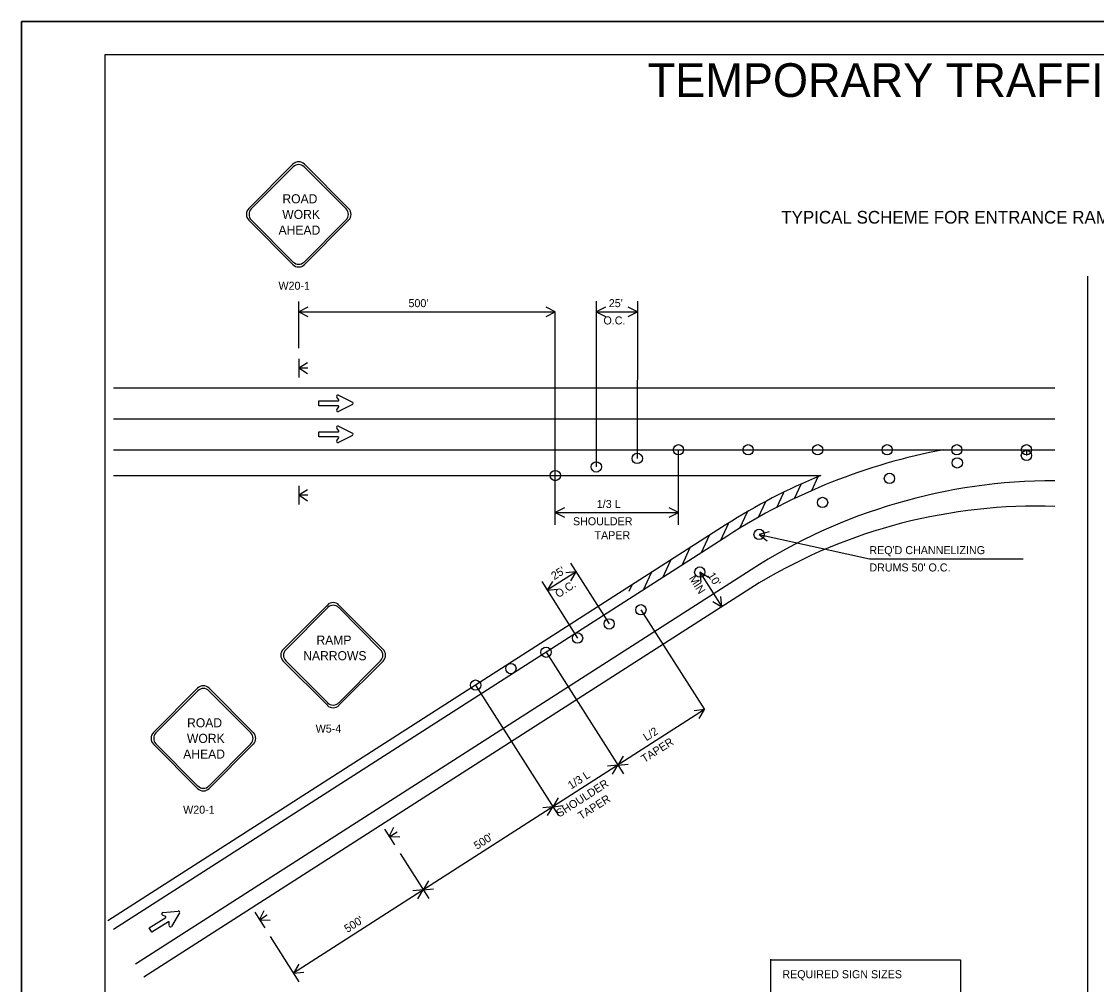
# Model space of a CAD drawing. Extents: x 0 to 34, y 0 to 22.
# Drawn here: x 0 to 16.11, y 7.57 to 22 of the extents above; entities that cross this region are included whole.
import ezdxf

# ---------------------------------------------------------------- set-up
doc = ezdxf.new("R2010")
doc.units = 0
for name, color, linetype in [('ANNO-SHT', 7, 'Continuous'), ('Level 1', 7, 'Continuous'), ('PlotBorder', 7, 'Continuous'), ('SHADE-GENERIC', 7, 'Continuous'), ('SHT-BNDRY', 7, 'Continuous'), ('SHT-FENCE', 7, 'Continuous')]:
    doc.layers.add(name, color=color, linetype=linetype)

msp = doc.modelspace()

# ---------------------------------------------------------------- linework, layer by layer
at = {"layer": 'Level 1'}
for p, q in [((3.407, 19.198), (4.068, 19.862)), ((3.444, 19.194), (4.073, 19.825)), ((4.238, 19.825), (4.867, 19.194)), ((4.243, 19.862), (4.904, 19.198)), ((4.068, 18.359), (3.407, 19.023)), ((4.073, 18.397), (3.444, 19.028)), ((4.867, 19.028), (4.238, 18.397)), ((4.904, 19.023), (4.243, 18.359)), ((15.98, 18.184), (15.98, 5.759)), ((4.155, 17.105), (4.155, 17.806)), ((8.617, 17.809), (8.616, 15.327)), ((9.232, 17.809), (9.231, 15.455)), ((4.155, 17.651), (8.002, 17.651)), ((8.002, 15.198), (8.002, 17.651)), ((8.617, 17.651), (9.232, 17.651)), ((4.155, 16.947), (4.155, 16.808)), ((4.155, 16.814), (4.289, 16.894)), ((4.155, 16.814), (4.287, 16.725)), ((4.155, 16.812), (4.294, 16.812)), ((4.155, 16.808), (4.155, 16.669)), ((4.155, 16.669), (4.155, 16.669)), ((1.379, 16.511), (15.489, 16.511)), ((1.379, 16.048), (15.489, 16.048)), ((4.764, 15.932), (4.764, 15.932)), ((1.379, 15.584), (13.824, 15.584)), ((9.848, 14.457), (9.848, 15.584)), ((13.824, 15.584), (15.489, 15.584)), ((15.064, 15.584), (15.064, 15.499)), ((1.379, 15.198), (11.981, 15.198)), ((8.002, 14.457), (8.002, 15.198)), ((11.846, 14.972), (11.943, 15.182)), ((4.155, 15.044), (4.155, 14.905)), ((4.155, 14.911), (4.289, 14.99)), ((11.587, 14.853), (11.688, 15.07)), ((15.489, 15.121), (15.489, 15.121)), ((4.155, 14.911), (4.287, 14.821)), ((4.155, 14.909), (4.294, 14.909)), ((4.155, 14.905), (4.155, 14.765)), ((11.321, 14.72), (11.426, 14.946)), ((4.155, 14.765), (4.155, 14.765)), ((11.049, 14.573), (11.159, 14.809)), ((15.489, 14.735), (15.489, 14.735)), ((8.002, 14.642), (9.848, 14.642)), ((10.769, 14.408), (10.884, 14.656)), ((10.561, 14.463), (1.296, 8.527)), ((10.482, 14.229), (10.602, 14.489)), ((10.586, 14.296), (1.379, 8.397)), ((10.192, 14.043), (10.313, 14.304)), ((11.057, 14.316), (12.71, 13.95)), ((9.902, 13.857), (10.023, 14.118)), ((8.23, 13.885), (8.809, 12.974)), ((9.612, 13.671), (9.733, 13.932)), ((12.71, 13.95), (15.018, 13.95)), ((10.936, 13.787), (1.71, 7.876)), ((8.313, 13.755), (7.881, 13.479)), ((9.322, 13.486), (9.443, 13.746)), ((10.167, 13.752), (10.498, 13.231)), ((11.06, 13.592), (1.834, 7.681)), ((7.799, 13.609), (8.337, 12.763)), ((9.108, 13.465), (9.153, 13.56)), ((3.924, 12.593), (4.585, 13.258)), ((3.961, 12.589), (4.59, 13.22)), ((4.755, 13.22), (5.383, 12.589)), ((4.759, 13.258), (5.421, 12.593)), ((9.285, 13.187), (10.237, 11.69)), ((4.585, 11.755), (3.924, 12.419)), ((4.59, 11.792), (3.961, 12.423)), ((5.383, 12.423), (4.755, 11.792)), ((5.421, 12.419), (4.759, 11.755)), ((7.863, 12.551), (9.022, 10.729)), ((1.978, 11.347), (2.64, 12.011)), ((2.015, 11.343), (2.644, 11.973)), ((2.809, 11.973), (3.438, 11.343)), ((2.814, 12.011), (3.475, 11.347)), ((6.808, 12.058), (8.05, 10.106)), ((10.237, 11.69), (4.076, 7.743)), ((2.64, 10.508), (1.978, 11.172)), ((2.644, 10.546), (2.015, 11.176)), ((3.438, 11.176), (2.809, 10.546)), ((3.475, 11.172), (2.814, 10.508)), ((5.442, 9.901), (5.516, 9.784)), ((5.513, 9.789), (5.583, 9.928)), ((5.514, 9.787), (5.631, 9.862)), ((5.513, 9.789), (5.672, 9.785)), ((5.516, 9.784), (5.591, 9.666)), ((5.591, 9.666), (5.591, 9.666)), ((5.674, 9.536), (6.104, 8.859)), ((3.496, 8.654), (3.571, 8.537)), ((3.567, 8.542), (3.638, 8.681)), ((3.567, 8.542), (3.727, 8.538)), ((3.568, 8.541), (3.685, 8.616)), ((3.571, 8.537), (3.646, 8.42)), ((3.646, 8.42), (3.646, 8.42)), ((3.728, 8.29), (4.158, 7.613)), ((11.228, 7.95), (11.228, 6.445)), ((11.235, 7.943), (14.076, 7.943)), ((14.076, 7.943), (14.076, 6.445))]:
    msp.add_line(p, q, dxfattribs=at)
for points in [[(4.294, 17.721), (4.155, 17.651), (4.294, 17.582)], [(7.864, 17.582), (8.002, 17.651), (7.864, 17.721)], [(8.755, 17.721), (8.617, 17.651), (8.755, 17.582)], [(9.093, 17.582), (9.232, 17.651), (9.093, 17.721)], [(8.141, 14.712), (8.002, 14.642), (8.141, 14.573)], [(9.71, 14.573), (9.848, 14.642), (9.71, 14.712)], [(11.207, 14.354), (11.057, 14.316), (11.177, 14.219)], [(8.234, 13.622), (8.313, 13.755), (8.159, 13.739)], [(10.299, 13.672), (10.167, 13.752), (10.183, 13.598)], [(7.961, 13.612), (7.881, 13.479), (8.035, 13.495)], [(10.365, 13.311), (10.498, 13.231), (10.482, 13.386)], [(10.157, 11.557), (10.237, 11.69), (10.083, 11.674)], [(9.019, 10.992), (8.94, 10.859), (9.094, 10.875)], [(8.86, 10.726), (8.94, 10.859), (8.786, 10.843)], [(8.046, 10.369), (7.967, 10.236), (8.121, 10.252)], [(7.887, 10.102), (7.967, 10.236), (7.813, 10.22)], [(6.101, 9.123), (6.021, 8.989), (6.175, 9.005)], [(5.942, 8.856), (6.021, 8.989), (5.867, 8.973)], [(4.155, 7.876), (4.076, 7.743), (4.23, 7.759)]]:
    msp.add_lwpolyline(points, dxfattribs=at)
for centre, major_axis, start_param, end_param in [((4.156, 19.775), (0, 0.124), 5.497787, 7.068583), ((4.155, 19.741), (0, 0.117), 5.497787, 7.068583), ((3.494, 19.111), (0, -0.124), 3.926991, 5.497787), ((3.527, 19.111), (0, -0.117), 3.926991, 5.497787), ((4.784, 19.111), (0, 0.117), 3.926991, 5.497787), ((4.817, 19.111), (0, 0.124), 3.926991, 5.497787), ((4.155, 18.48), (0, 0.117), 2.356194, 3.926991), ((4.156, 18.447), (0, 0.124), 2.356194, 3.926991), ((15.489, 6.626), (0, 9.113), 0.184376, 0.570442), ((15.489, 6.626), (0, 9.268), 0.389752, 0.563045), ((15.489, 6.626), (0, 8.495), 0, 0.568025), ((15.223, 6.557), (0, 8.183), 6.250587, 6.819199), ((4.672, 13.17), (0, 0.124), 5.497787, 7.068583), ((4.672, 13.137), (0, 0.117), 5.497787, 7.068583), ((4.011, 12.506), (0, -0.124), 3.926991, 5.497787), ((4.044, 12.506), (0, -0.117), 3.926991, 5.497787), ((5.301, 12.506), (0, 0.117), 3.926991, 5.497787), ((5.334, 12.506), (0, 0.124), 3.926991, 5.497787), ((2.727, 11.924), (0, 0.124), 5.497787, 7.068583), ((2.727, 11.89), (0, 0.117), 5.497787, 7.068583), ((4.672, 11.875), (0, 0.117), 2.356194, 3.926991), ((4.672, 11.842), (0, 0.124), 2.356194, 3.926991), ((2.065, 11.26), (0, -0.124), 3.926991, 5.497787), ((2.098, 11.26), (0, -0.117), 3.926991, 5.497787), ((3.355, 11.26), (0, 0.117), 3.926991, 5.497787), ((3.388, 11.26), (0, 0.124), 3.926991, 5.497787), ((2.727, 10.596), (0, 0.124), 2.356194, 3.926991), ((2.727, 10.629), (0, 0.117), 2.356194, 3.926991)]:
    msp.add_ellipse(centre, major_axis=major_axis, ratio=0.996122, start_param=start_param, end_param=end_param, dxfattribs=at)
at = {"layer": 'PlotBorder'}
msp.add_lwpolyline([(0, 0.001), (34, 0.001), (34, 22.001), (0, 22.001)], close=True, dxfattribs=at)
at = {"layer": 'SHADE-GENERIC'}
for p, q in [((4.456, 16.318), (4.75, 16.318)), ((4.456, 16.241), (4.456, 16.318)), ((4.756, 16.33), (4.727, 16.373)), ((4.752, 16.401), (4.961, 16.297)), ((4.749, 16.241), (4.456, 16.241)), ((4.727, 16.185), (4.756, 16.229)), ((4.96, 16.262), (4.752, 16.157)), ((4.456, 15.855), (4.75, 15.855)), ((4.456, 15.778), (4.456, 15.855)), ((4.756, 15.867), (4.727, 15.91)), ((4.752, 15.938), (4.961, 15.833)), ((4.96, 15.799), (4.752, 15.694)), ((4.749, 15.778), (4.456, 15.778)), ((4.727, 15.722), (4.756, 15.765)), ((1.914, 8.419), (2.162, 8.578)), ((2.16, 8.591), (2.113, 8.612)), ((2.119, 8.649), (2.351, 8.673)), ((2.369, 8.644), (2.249, 8.443)), ((1.955, 8.354), (1.914, 8.419)), ((2.203, 8.512), (1.955, 8.354)), ((2.213, 8.454), (2.215, 8.506))]:
    msp.add_line(p, q, dxfattribs=at)
for centre, major_axis, start_param, end_param in [((4.743, 16.384), (0, -0.0193), 2.678155, 5.300602), ((4.75, 16.326), (0, 0.00772), 3.141803, 5.301246), ((4.952, 16.28), (0, -0.0193), 0.463604, 2.678408), ((4.743, 16.175), (0, -0.0193), 4.124596, 6.747043), ((4.75, 16.233), (0, 0.00772), 4.123952, 6.283395), ((4.743, 15.921), (0, -0.0193), 2.678155, 5.300602), ((4.75, 15.862), (0, 0.00772), 3.141803, 5.301246), ((4.952, 15.816), (0, -0.0193), 0.463604, 2.678408), ((4.743, 15.711), (0, -0.0193), 4.124596, 6.747043), ((4.75, 15.77), (0, 0.00772), 4.123952, 6.283395), ((2.121, 8.63), (0, -0.0193), 3.246169, 5.868615), ((2.157, 8.584), (0, 0.00772), 3.709816, 5.86926), ((2.353, 8.654), (0, 0.0193), 4.173211, 6.388015), ((2.207, 8.506), (0, 0.00772), 4.691966, 6.851409), ((2.233, 8.453), (0, 0.0193), 1.551017, 4.173464)]:
    msp.add_ellipse(centre, major_axis=major_axis, ratio=0.996122, start_param=start_param, end_param=end_param, dxfattribs=at)
for centre in [(9.848, 15.584), (10.892, 15.584), (11.935, 15.584), (12.978, 15.584), (14.021, 15.584), (15.064, 15.584), (9.231, 15.455), (15.064, 15.499), (8.617, 15.327), (14.028, 15.388), (8.002, 15.198), (13.011, 15.155), (12.009, 14.795), (11.057, 14.316), (10.167, 13.752), (9.285, 13.187), (8.809, 12.974), (8.336, 12.763), (7.863, 12.551), (7.336, 12.305), (6.808, 12.058)]:
    msp.add_ellipse(centre, major_axis=(0, 0.0772), ratio=0.996122, dxfattribs=at)
at = {"layer": 'SHT-BNDRY'}
msp.add_lwpolyline([(1.25, 0.501), (33.5, 0.501), (33.5, 21.501), (1.25, 21.501)], close=True, dxfattribs=at)
at = {"layer": 'SHT-FENCE'}
msp.add_lwpolyline([(0, 22.001), (34, 22.001), (34, 0.001), (0, 0.001)], close=True, dxfattribs=at)

# ---------------------------------------------------------------- texts
at = {"layer": 'ANNO-SHT'}
msp.add_text('TEMPORARY TRAFFIC CONTROL PLAN SHEET', height=0.50546, dxfattribs=at).set_placement((9.387, 20.87))
at = {"layer": 'Level 1'}
for s, height, p in [('ROAD', 0.1359, (3.911, 19.277)), ('WORK', 0.1359, (3.909, 19.043)), ('TYPICAL SCHEME FOR ENTRANCE RAMP SHOULDER WORK ', 0.19, (11.389, 18.973)), ('AHEAD', 0.1359, (3.853, 18.808)), ('W20-1', 0.12, (3.852, 17.982)), ("500'", 0.12, (5.801, 17.721)), ("25'", 0.12, (8.804, 17.721)), ('O.C.', 0.12, (8.724, 17.462)), ('1/3 L', 0.12, (8.624, 14.712)), ('SHOULDER ', 0.12, (8.267, 14.453)), ('TAPER', 0.12, (8.59, 14.244)), ("REQ'D CHANNELIZING", 0.12, (12.71, 14.02)), ("DRUMS 50' O.C.", 0.12, (12.71, 13.761)), ('RAMP', 0.1359, (4.421, 12.665)), ('NARROWS', 0.1359, (4.223, 12.431)), ('ROAD', 0.1359, (2.482, 11.426)), ('WORK', 0.1359, (2.48, 11.192)), ('AHEAD', 0.1359, (2.424, 10.957)), ('W20-1', 0.12, (2.423, 10.131)), ('REQUIRED SIGN SIZES', 0.12, (11.406, 7.666))]:
    msp.add_text(s, height=height, dxfattribs=at).set_placement(p)
for s, rotation, p in [("25'", 32.6495, (7.987, 13.629)), ('MIN', 302.445, (10.001, 13.659)), ("10'", 302.445, (10.28, 13.703)), ('O.C.', 32.6495, (8.047, 13.36)), ('W5-4', 0, (4.41, 11.346)), ('L/2', 32.6473, (9.367, 11.215)), ('TAPER', 32.6473, (9.338, 10.889)), ('SHOULDER', 32.6473, (8.063, 10.072)), ('1/3 L', 32.6473, (8.238, 10.492)), ('TAPER', 32.6473, (8.39, 10.035)), ("500'", 32.6467, (6.829, 9.589)), ("500'", 32.6467, (4.886, 8.344))]:
    msp.add_text(s, height=0.12, rotation=rotation, dxfattribs=at).set_placement(p)

doc.saveas('drawing.dxf')
